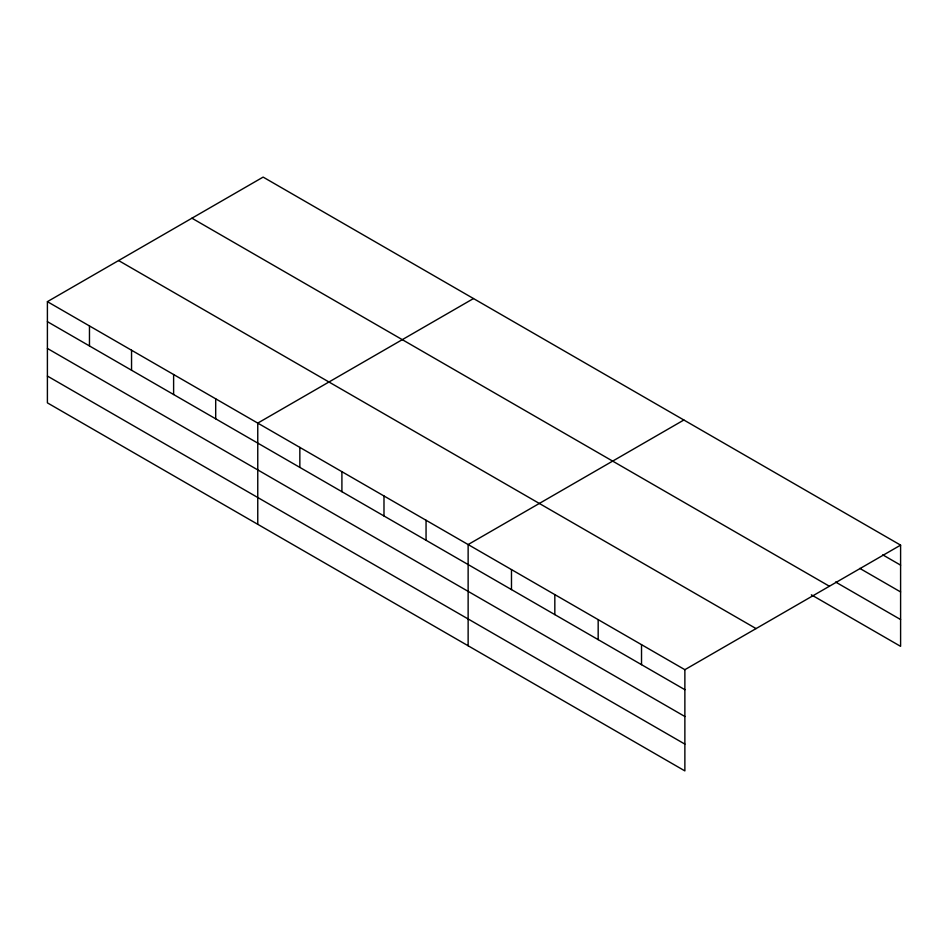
<?xml version="1.0" encoding="UTF-8"?>
<svg xmlns="http://www.w3.org/2000/svg" width="948" height="948" viewBox="0 0 948 948"><rect width="100%" height="100%" fill="white"/><g stroke="black" fill="none" stroke-linecap="round" stroke-linejoin="round"><path stroke-width="1.42" d="M47.4 301.654L684.871 669.691L684.871 770.902L47.4 402.864L47.4 301.654L263.129 177.098L900.6 545.136L900.6 646.346L811.358 594.823M473.49 298.549L257.761 423.104L257.761 524.315M683.864 420.011L468.134 544.555L468.134 645.766M684.871 669.691L900.6 545.136M882.754 554.841L900.6 565.15M859.8 568.385L900.6 591.943M835.579 582.013L900.6 619.554M191.934 218.206L829.405 586.243M118.595 260.546L756.066 628.583M47.4 321.656L684.871 689.694M47.4 348.449L684.871 716.498M47.4 376.06L684.871 744.109M641.523 644.664L641.523 664.667M598.176 619.636L598.176 639.639M554.829 594.609L554.829 614.612M511.482 569.582L511.482 589.585M426.055 520.262L426.055 540.277M383.987 495.97L383.987 515.985M341.908 471.689L341.908 491.692M299.841 447.397L299.841 467.4M215.694 398.812L215.694 418.826M173.614 374.519L173.614 394.534M131.547 350.227L131.547 370.241M89.468 325.946L89.468 345.949"/></g></svg>
